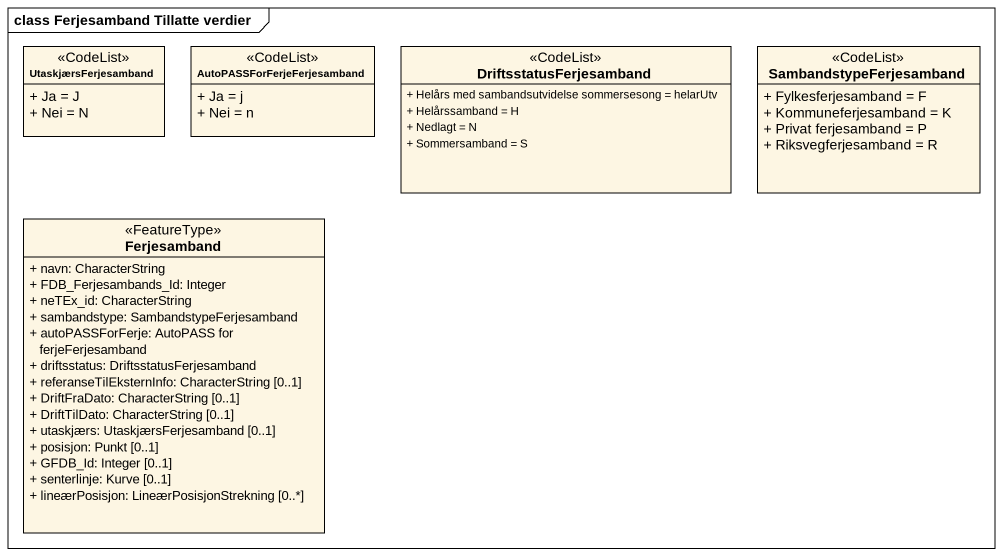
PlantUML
@startuml
mainframe class Ferjesamband Tillatte verdier
hide circle
hide empty members
skinparam classAttributeIconSize 0
class UtaskjærsFerjesamband <<CodeList>> {
  + Ja = J
  + Nei = N
}
class AutoPASSForFerjeFerjesamband <<CodeList>> {
  + Ja = j
  + Nei = n
}
class DriftsstatusFerjesamband <<CodeList>> {
  + Helårs med sambandsutvidelse sommersesong = helarUtv
  + Helårssamband = H
  + Nedlagt = N
  + Sommersamband = S
}
class SambandstypeFerjesamband <<CodeList>> {
  + Fylkesferjesamband = F
  + Kommuneferjesamband = K
  + Privat ferjesamband = P
  + Riksvegferjesamband = R
}
class Ferjesamband <<FeatureType>> {
  + navn: CharacterString
  + FDB_Ferjesambands_Id: Integer
  + neTEx_id: CharacterString
  + sambandstype: SambandstypeFerjesamband
  + autoPASSForFerje: AutoPASS for ferjeFerjesamband
  + driftsstatus: DriftsstatusFerjesamband
  + referanseTilEksternInfo: CharacterString [0..1]
  + DriftFraDato: CharacterString [0..1]
  + DriftTilDato: CharacterString [0..1]
  + utaskjærs: UtaskjærsFerjesamband [0..1]
  + posisjon: Punkt [0..1]
  + GFDB_Id: Integer [0..1]
  + senterlinje: Kurve [0..1]
  + lineærPosisjon: LineærPosisjonStrekning [0..*]
}
@enduml
